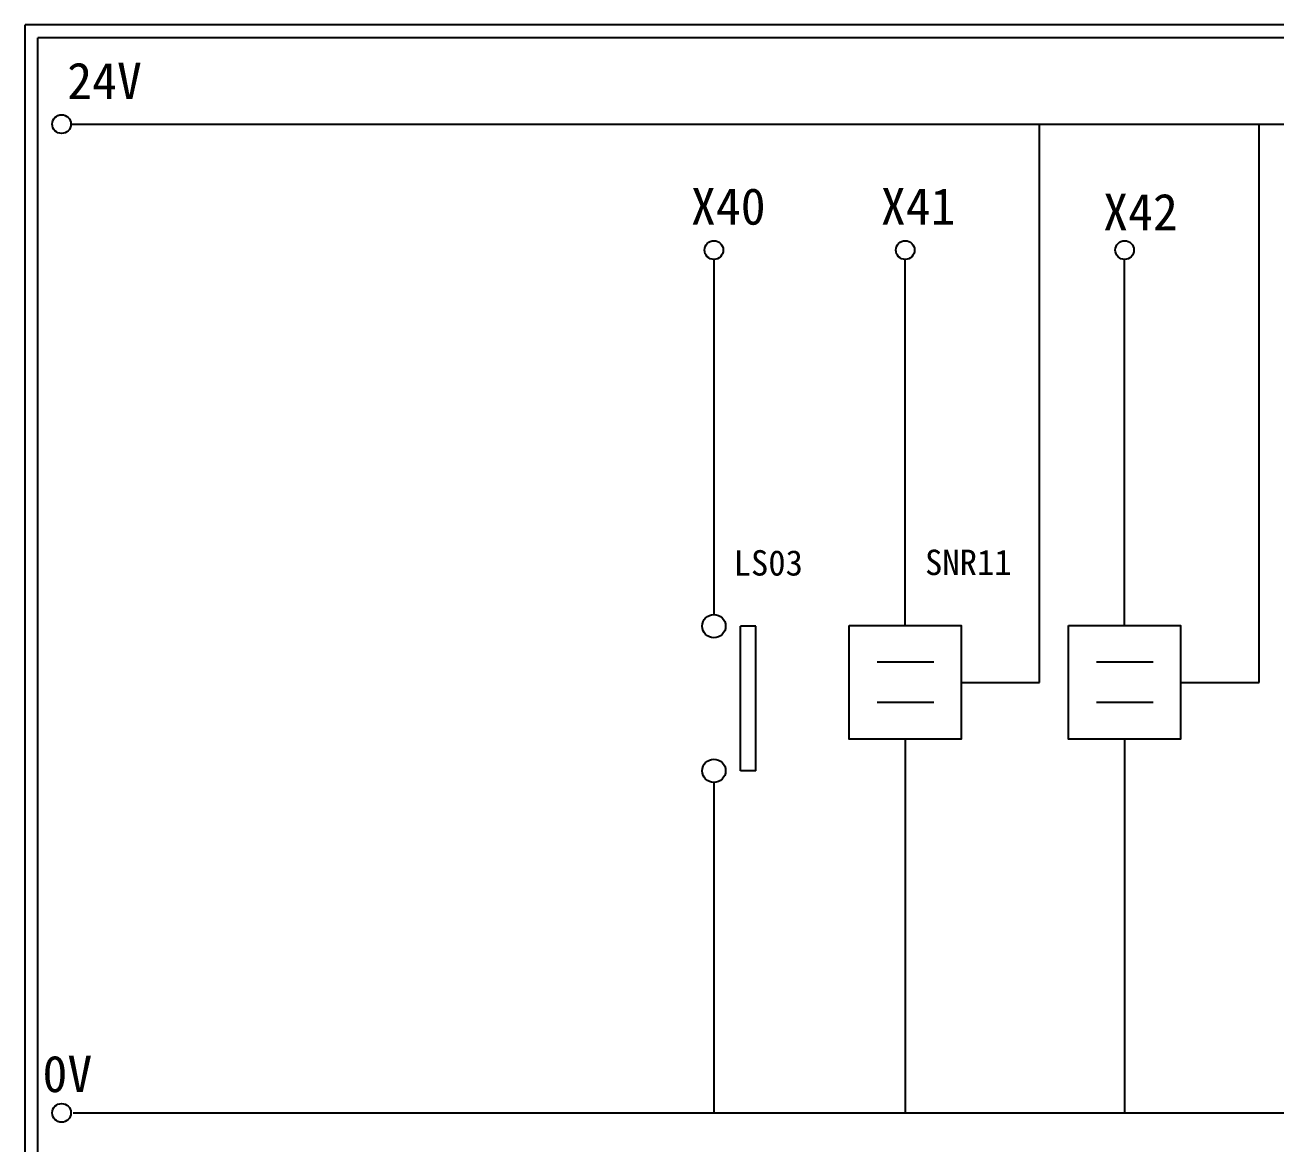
# Model space of a CAD drawing. Extents: x 325 to 612, y 3 to 207.
# Drawn here: x 325.3 to 448.3, y 97 to 207 of the extents above; entities that cross this region are included whole.
import ezdxf

# ---------------------------------------------------------------- set-up
doc = ezdxf.new("R2010")
doc.units = 0
doc.layers.get('0').update_dxf_attribs({"linetype": 'CONTINUOUS'})
doc.layers.add('圖框層', color=7, linetype='CONTINUOUS')
doc.layers.add('標尺寸層', color=3, linetype='CONTINUOUS')
doc.styles.add('STSL', font='kaiu.ttf')

msp = doc.modelspace()

# ---------------------------------------------------------------- linework, layer by layer
for p, q in [((425.12, 142.31), (425.12, 197.22)), ((446.7, 142.31), (446.7, 197.22)), ((411.9, 147.89), (411.9, 183.91)), ((433.48, 147.89), (433.48, 183.91)), ((397.19, 147.84), (395.68, 147.84)), ((417.41, 142.31), (425.12, 142.31)), ((438.99, 142.31), (446.7, 142.31)), ((411.9, 136.73), (411.9, 99.96)), ((433.48, 136.73), (433.48, 99.96)), ((397.19, 133.61), (395.68, 133.61))]:
    msp.add_line(p, q)
for points in [[(406.39, 147.89), (417.41, 147.89), (417.41, 136.73), (406.39, 136.73)], [(427.96, 147.89), (438.99, 147.89), (438.99, 136.73), (427.96, 136.73)]]:
    msp.add_lwpolyline(points, close=True)
at = {"layer": '圖框層', "color": 7}
for p, q in [((612.32, 206.97), (325.32, 206.97)), ((325.32, 3), (325.32, 206.97)), ((611.07, 205.72), (326.57, 205.72)), ((326.57, 4.25), (326.57, 205.72))]:
    msp.add_line(p, q, dxfattribs=at)
at = {"layer": '標尺寸層', "color": 7}
for p, q in [((329.84, 197.22), (609.44, 197.22)), ((393.08, 183.91), (393.08, 148.99)), ((395.68, 133.61), (395.68, 147.84)), ((397.19, 133.61), (397.19, 147.84)), ((409.14, 144.34), (414.71, 144.34)), ((430.72, 144.34), (436.28, 144.34)), ((409.14, 140.37), (414.71, 140.37)), ((430.72, 140.37), (436.28, 140.37)), ((393.08, 132.46), (393.08, 99.96)), ((330.05, 99.96), (607.92, 99.96))]:
    msp.add_line(p, q, dxfattribs=at)
for centre, radius in [((328.92, 197.22), 0.92), ((393.08, 184.83), 0.92), ((411.9, 184.83), 0.92), ((433.48, 184.83), 0.92), ((393.08, 147.84), 1.15), ((393.08, 133.61), 1.15), ((328.92, 99.96), 0.92)]:
    msp.add_circle(centre, radius, dxfattribs=at)

# ---------------------------------------------------------------- texts
at = {"layer": '圖框層', "color": 4, "style": 'STSL'}
for s, height, p in [('24V', 3.6, (329.47, 199.68)), ('X40', 3.6, (390.82, 187.33)), ('X41', 3.6, (409.5, 187.33)), ('X42', 3.6, (431.37, 186.78)), ('LS03', 2.5, (395.03, 152.81)), ('SNR11', 2.5, (413.85, 152.86)), ('0V', 3.6, (327.04, 102))]:
    msp.add_text(s, height=height, dxfattribs=at).set_placement(p)

doc.saveas('drawing.dxf')
